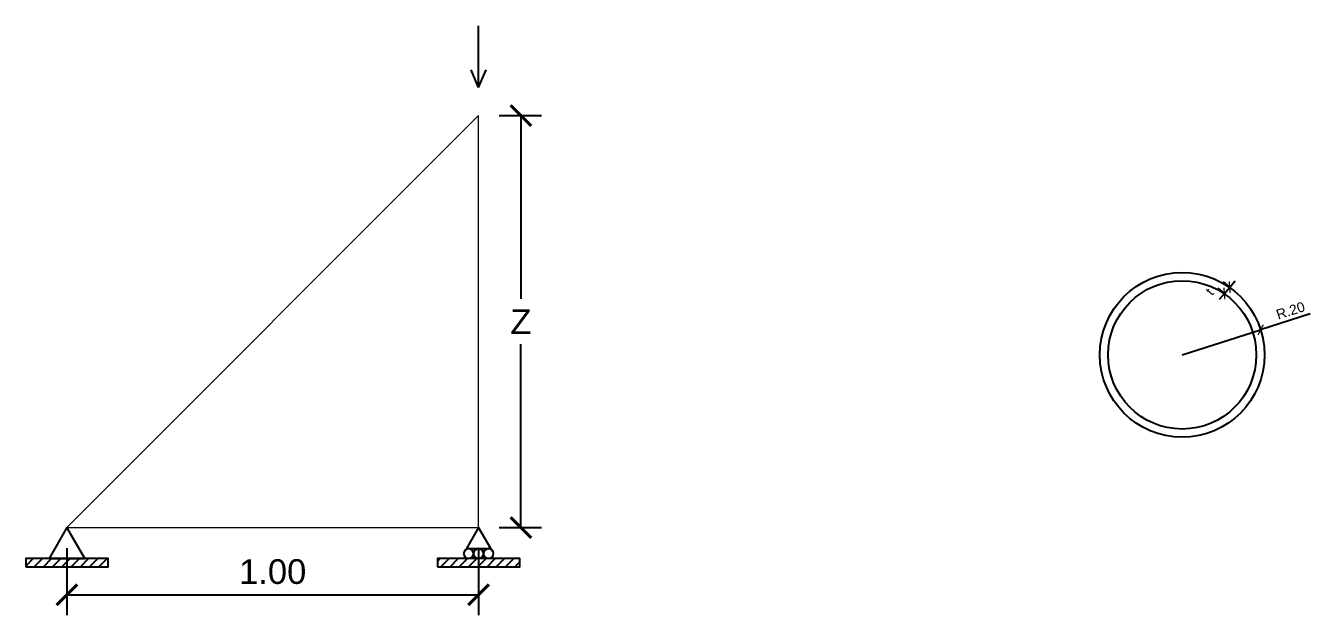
# Model space of a CAD drawing. Header units: millimetres. Extents: x 1436.7 to 1493.3, y 1221.9 to 1248.3.
# Drawn here: x 1436.748 to 1439.869, y 1245.551 to 1246.982 of the extents above; entities that cross this region are included whole.
import ezdxf

# ---------------------------------------------------------------- set-up
doc = ezdxf.new("R2010")
doc.units = ezdxf.units.MM
doc.layers.add('1', color=1, linetype='Continuous', lineweight=5)
for name, color, linetype in [('ACHURADO', 8, 'Continuous'), ('COTAS', 7, 'Continuous'), ('TEXTO_TITULO', 3, 'Continuous')]:
    doc.layers.add(name, color=color, linetype=linetype)
doc.styles.add('ROMANS', font='arial.ttf')
doc.dimstyles.new('CORTE-50m', dxfattribs={"dimscale": 0.5, "dimtxt": 0.12, "dimasz": 0.1, "dimexe": 0.1, "dimexo": 0.1, "dimgap": 0.05, "dimtad": 1, "dimtih": 1, "dimtoh": 1, "dimzin": 4, "dimdsep": 46, "dimtxsty": 'ROMANS', "dimblk": 'ARCHTICK', "dimcen": -0.5, "dimclrd": 8, "dimclre": 8, "dimclrt": 2, "dimadec": 0, "dimazin": 0, "dimtfac": 1, "dimtix": 1, "dimtmove": 2, "dimatfit": 3, "dimfxl": 1, "dimtolj": 1, "dimtzin": 0, "dimarcsym": 0})
doc.dimstyles.new('PLANTA-20m', dxfattribs={"dimscale": 0.2, "dimtxt": 0.12, "dimasz": 0.1, "dimexe": 0.1, "dimexo": 0.1, "dimgap": 0.05, "dimtad": 1, "dimzin": 4, "dimdsep": 46, "dimtxsty": 'ROMANS', "dimblk": 'ARCHTICK', "dimcen": 0.1, "dimclrd": 8, "dimclre": 8, "dimclrt": 2, "dimadec": 0, "dimazin": 0, "dimtfac": 1, "dimtix": 1, "dimtmove": 1, "dimatfit": 3, "dimfxl": 1, "dimlwd": -1, "dimlwe": -1, "dimarcsym": 0})
doc.dimstyles.new('PLANTA-50m', dxfattribs={"dimscale": 0.5, "dimtxt": 0.12, "dimasz": 0.1, "dimexe": 0.1, "dimexo": 0.1, "dimgap": 0.05, "dimtad": 1, "dimzin": 4, "dimdsep": 46, "dimtxsty": 'ROMANS', "dimblk": 'ARCHTICK', "dimcen": 0.1, "dimclrd": 8, "dimclre": 8, "dimclrt": 2, "dimadec": 0, "dimazin": 0, "dimtfac": 1, "dimtix": 1, "dimtmove": 1, "dimatfit": 3, "dimfxl": 1, "dimlwd": -1, "dimlwe": -1, "dimarcsym": 0})

# ---------------------------------------------------------------- blocks, each defined once
blk = doc.blocks.new('_ARCHTICK')
at = {"color": 0, "linetype": 'ByBlock', "const_width": 0.15}
blk.add_lwpolyline([(-0.5, -0.5), (0.5, 0.5)], dxfattribs=at)
blk = doc.blocks.new('*D50')
at = {"layer": 'COTAS', "color": 8, "transparency": 16777216}
for p, q in [((1436.8484, 1245.7141), (1436.8484, 1245.5514)), ((1437.8484, 1245.7141), (1437.8484, 1245.5514)), ((1436.8484, 1245.6014), (1437.8484, 1245.6014))]:
    blk.add_line(p, q, dxfattribs=at)
at = {"layer": 'Defpoints', "color": 0, "transparency": 16777216}
for p in [(1436.8484, 1245.7641), (1437.8484, 1245.7641), (1437.8484, 1245.6014)]:
    blk.add_point(p, dxfattribs=at)
at = {"layer": 'COTAS', "color": 8, "transparency": 16777216, "xscale": 0.05, "yscale": 0.05, "zscale": 0.05, "rotation": 180}
blk.add_blockref('_ARCHTICK', (1436.8484, 1245.6014), dxfattribs=at)
at = {"layer": 'COTAS', "color": 8, "transparency": 16777216, "xscale": 0.05, "yscale": 0.05, "zscale": 0.05}
blk.add_blockref('_ARCHTICK', (1437.8484, 1245.6014), dxfattribs=at)
at = {"layer": 'COTAS', "color": 2, "transparency": 16777216, "insert": (1437.3484, 1245.6571), "char_height": 0.06, "attachment_point": 5, "style": 'ROMANS'}
blk.add_mtext('1.00', dxfattribs=at)
blk = doc.blocks.new('*D51')
at = {"layer": 'COTAS', "color": 8, "lineweight": -2, "transparency": 16777216}
for p, q in [((1437.8984, 1246.7641), (1438.0013, 1246.7641)), ((1437.9513, 1246.7641), (1437.9513, 1246.3191)), ((1437.9513, 1245.7641), (1437.9513, 1246.2091)), ((1437.8984, 1245.7641), (1438.0013, 1245.7641))]:
    blk.add_line(p, q, dxfattribs=at)
at = {"layer": 'Defpoints', "color": 0, "transparency": 16777216}
for p in [(1437.8484, 1246.7641), (1437.9513, 1246.7641), (1437.8484, 1245.7641)]:
    blk.add_point(p, dxfattribs=at)
at = {"layer": 'COTAS', "color": 8, "lineweight": -2, "transparency": 16777216, "xscale": 0.05, "yscale": 0.05, "zscale": 0.05}
for p, rotation in [((1437.9513, 1246.7641), 90), ((1437.9513, 1245.7641), 270)]:
    blk.add_blockref('_ARCHTICK', p, dxfattribs=dict(at, rotation=rotation))
at = {"layer": 'COTAS', "color": 2, "transparency": 16777216, "insert": (1437.9513, 1246.2641), "char_height": 0.06, "attachment_point": 5, "style": 'ROMANS'}
blk.add_mtext('\\A1;Z', dxfattribs=at)
blk = doc.blocks.new('*D52')
at = {"layer": 'COTAS', "color": 8, "transparency": 16777216}
for p in [(1439.8686, 1246.2829), (1439.5575, 1246.1835)]:
    blk.add_line(p, (1439.748, 1246.2444), dxfattribs=at)
at = {"layer": 'Defpoints', "color": 0, "transparency": 16777216}
for p in [(1439.748, 1246.2444), (1439.5575, 1246.1835)]:
    blk.add_point(p, dxfattribs=at)
at = {"layer": 'COTAS', "color": 8, "transparency": 16777216, "xscale": 0.02, "yscale": 0.02, "zscale": 0.02, "rotation": 197.7164701309908}
blk.add_blockref('_ARCHTICK', (1439.748, 1246.2444), dxfattribs=at)
at = {"layer": 'COTAS', "color": 2, "transparency": 16777216, "insert": (1439.8206, 1246.291), "char_height": 0.024, "attachment_point": 5, "rotation": 17.7165, "style": 'ROMANS'}
blk.add_mtext('R.20', dxfattribs=at)
blk = doc.blocks.new('*D53')
at = {"layer": 'COTAS', "color": 8, "transparency": 16777216}
for p, q in [((1439.6714, 1246.3491), (1439.6575, 1246.3609)), ((1439.6728, 1246.348), (1439.6857, 1246.3633)), ((1439.6585, 1246.3339), (1439.6446, 1246.3456)), ((1439.6599, 1246.3327), (1439.647, 1246.3175)), ((1439.6599, 1246.3327), (1439.6728, 1246.348))]:
    blk.add_line(p, q, dxfattribs=at)
at = {"layer": 'Defpoints', "color": 0, "transparency": 16777216}
for p in [(1439.6728, 1246.348), (1439.6738, 1246.321), (1439.6867, 1246.3362)]:
    blk.add_point(p, dxfattribs=at)
at = {"layer": 'COTAS', "color": 8, "transparency": 16777216, "xscale": 0.02, "yscale": 0.02, "zscale": 0.02}
for p, rotation in [((1439.6728, 1246.348), 229.7663576875236), ((1439.6599, 1246.3327), 49.76635768752356)]:
    blk.add_blockref('_ARCHTICK', p, dxfattribs=dict(at, rotation=rotation))
at = {"layer": 'COTAS', "color": 2, "transparency": 16777216, "insert": (1439.624, 1246.3367), "char_height": 0.024, "attachment_point": 5, "rotation": 49.7664, "style": 'ROMANS'}
blk.add_mtext('t', dxfattribs=at)

msp = doc.modelspace()

# ---------------------------------------------------------------- hatches: boundary and pattern name
at = {"layer": 'ACHURADO'}
h = msp.add_hatch(dxfattribs=at)
h.set_pattern_fill('ANSI31', color=256, scale=0.005)
h.paths.add_polyline_path([(1436.7484, 1245.6691), (1436.9484, 1245.6691), (1436.9484, 1245.6891), (1436.7484, 1245.6891)])
h = msp.add_hatch(dxfattribs=at)
h.set_pattern_fill('ANSI31', color=256, scale=0.005)
h.paths.add_polyline_path([(1437.7484, 1245.6691), (1437.9484, 1245.6691), (1437.9484, 1245.6891), (1437.7484, 1245.6891)])

# ---------------------------------------------------------------- linework, layer by layer
for radius in [0.2, 0.18]:
    msp.add_circle((1439.5575, 1246.1835), radius)
at = {"layer": '1'}
for p, q in [((1437.8484, 1246.7641), (1436.8484, 1245.7641)), ((1437.8484, 1245.7641), (1437.8484, 1246.7641)), ((1436.8484, 1245.7641), (1437.8484, 1245.7641))]:
    msp.add_line(p, q, dxfattribs=at)
at = {"layer": 'ACHURADO'}
for points in [[(1436.8484, 1245.7641), (1436.8051, 1245.6891), (1436.8917, 1245.6891)], [(1437.8484, 1245.7641), (1437.8191, 1245.7132), (1437.8778, 1245.7132)], [(1436.7484, 1245.6691), (1436.9484, 1245.6691), (1436.9484, 1245.6891), (1436.7484, 1245.6891)], [(1437.7484, 1245.6691), (1437.9484, 1245.6691), (1437.9484, 1245.6891), (1437.7484, 1245.6891)]]:
    msp.add_lwpolyline(points, close=True, dxfattribs=at)
for centre, start, end in [((1437.8242, 1245.7011), 0, 180), ((1437.8242, 1245.7011), 180, 0), ((1437.8484, 1245.7011), 0, 180), ((1437.8484, 1245.7011), 180, 360), ((1437.8727, 1245.7011), 0, 180), ((1437.8727, 1245.7011), 180, 0)]:
    msp.add_arc(centre, 0.0121, start, end, dxfattribs=at)
for p in [(1437.8363, 1245.7011), (1437.8606, 1245.7011)]:
    msp.add_point(p, dxfattribs=at)
at = {"layer": 'TEXTO_TITULO'}
for points in [[(1437.8484, 1246.8325), (1437.8484, 1246.9824)], [(1437.8484, 1246.8325), (1437.8301, 1246.8752)], [(1437.8484, 1246.8325), (1437.8668, 1246.8752)]]:
    msp.add_lwpolyline(points, dxfattribs=at)

# ---------------------------------------------------------------- dimensions: what is measured, and where the dimension line sits
at = {"layer": 'COTAS'}
dim = msp.add_linear_dim(base=(1437.9513, 1246.7641), p1=(1437.8484, 1245.7641), p2=(1437.8484, 1246.7641), angle=90, text='Z', dimstyle='CORTE-50m', dxfattribs=at)
dim.commit()
dim.dimension.update_dxf_attribs({"geometry": '*D51', "text_midpoint": (1437.9513, 1246.2641)})
dim = msp.add_linear_dim(base=(1439.6728, 1246.348), p1=(1439.6738, 1246.321), p2=(1439.6867, 1246.3362), angle=49.7664, text='t', dimstyle='PLANTA-20m', dxfattribs=at)
dim.commit()
dim.dimension.update_dxf_attribs({"geometry": '*D53', "text_midpoint": (1439.6409, 1246.3224), "dimtype": 161})
dim = msp.add_radius_dim(center=(1439.5575, 1246.1835), mpoint=(1439.748, 1246.2444), dimstyle='PLANTA-20m', dxfattribs=at)
dim.commit()
dim.dimension.update_dxf_attribs({"geometry": '*D52', "text_midpoint": (1439.8206, 1246.291)})
dim = msp.add_linear_dim(base=(1437.8484, 1245.6014), p1=(1436.8484, 1245.7641), p2=(1437.8484, 1245.7641), dimstyle='PLANTA-50m', dxfattribs=at)
dim.commit()
dim.dimension.update_dxf_attribs({"geometry": '*D50', "text_midpoint": (1437.3484, 1245.6571)})

doc.saveas('drawing.dxf')
